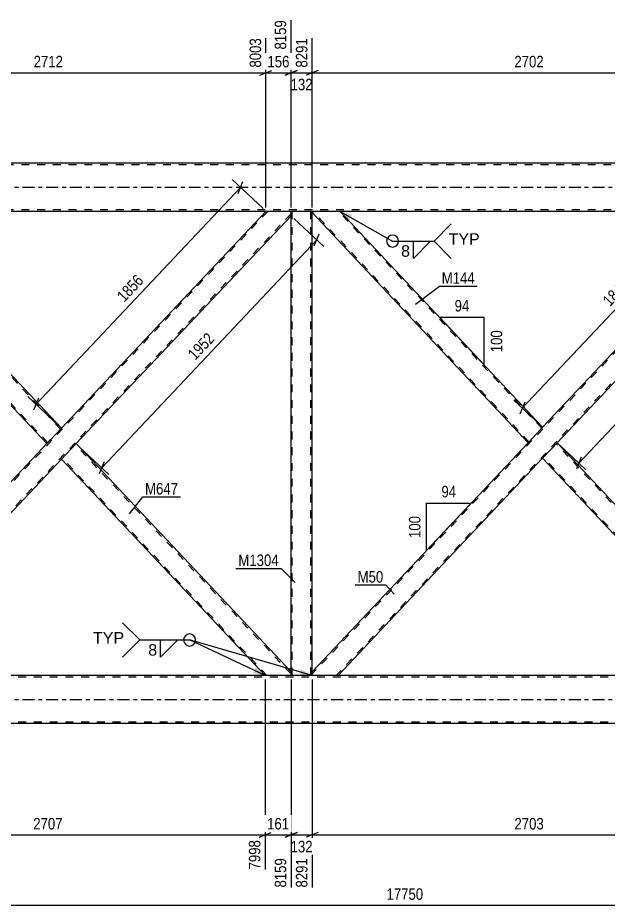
# Model space of a CAD drawing. Header units: millimetres. Extents: x -73 to 768, y -423 to 171.
# Drawn here: x 256.8 to 404, y -178.8 to 42.2 of the extents above; entities that cross this region are included whole.
import ezdxf

# ---------------------------------------------------------------- set-up
doc = ezdxf.new("R2010")
doc.units = ezdxf.units.MM
doc.linetypes.add('DXK_LINE_DOT2', pattern=[3.9198, 1.9599, -1.9599])
doc.linetypes.add('DXK_LINE_DOT3', pattern=[5.9187, 2.979, -0.9799, 0.9799, -0.9799])
doc.styles.add('Arial', font='ARIAL.TTF', dxfattribs={"height": 0.2})
doc.styles.add('Arial Narrow', font='ARIALN.TTF', dxfattribs={"height": 0.2})

# ---------------------------------------------------------------- blocks, each defined once
blk = doc.blocks.new('Part-761549890-4530 - 4352')
at = {"color": 7, "linetype": 'DXK_LINE_DOT2'}
for p, q in [((330.18, -6), (324.9, -6)), ((324.9, -7.07), (324.9, -6)), ((325.22, -121.6), (325.22, -6)), ((329.86, -121.6), (329.86, -6)), ((330.18, -6.25), (330.18, -6)), ((324.9, -121.6), (324.9, -120.73)), ((330.18, -121.6), (330.18, -120.73)), ((330.18, -121.6), (324.9, -121.6))]:
    blk.add_line(p, q, dxfattribs=at)
at = {"color": 2, "linetype": 'Continuous'}
for p, q in [((330.18, -120.73), (330.18, -6.25)), ((324.9, -120.73), (324.9, -7.07))]:
    blk.add_line(p, q, dxfattribs=at)
blk = doc.blocks.new('Part-761549890-4470 - 4352')
at = {"color": 7, "linetype": 'DXK_LINE_DOT2'}
for p, q in [((319.09, -6), (210.18, -121.42)), ((324.9, -6.6), (216.39, -121.6)), ((324.9, -6), (318.65, -6)), ((267.69, -60), (264.06, -63.85)), ((271.32, -63.85), (267.69, -67.7)), ((210.88, -120.22), (210.18, -120.96)), ((210.18, -121.6), (210.18, -120.96)), ((216.83, -121.6), (210.18, -121.6))]:
    blk.add_line(p, q, dxfattribs=at)
at = {"color": 2, "linetype": 'Continuous'}
for p, q in [((318.65, -6), (267.69, -60)), ((324.9, -7.07), (324.9, -6)), ((324.9, -7.07), (271.32, -63.85)), ((264.06, -63.85), (210.88, -120.22)), ((267.69, -67.7), (216.83, -121.6))]:
    blk.add_line(p, q, dxfattribs=at)
blk = doc.blocks.new('Part-761549890-4485 - 4352')
at = {"color": 2, "linetype": 'Continuous'}
for p, q in [((210.18, -6.65), (210.18, -6)), ((267.69, -60), (216.82, -6)), ((264.06, -63.85), (210.18, -6.65)), ((267.25, -60.47), (264.06, -63.85)), ((267.69, -60), (267.25, -60.47))]:
    blk.add_line(p, q, dxfattribs=at)
at = {"color": 7, "linetype": 'DXK_LINE_DOT2'}
for p, q in [((216.82, -6), (210.18, -6)), ((264.28, -63.62), (210.18, -6.19)), ((267.47, -60.24), (216.38, -6)), ((267.66, -60.04), (267.25, -60.47)), ((264.28, -63.62), (264.3, -63.6))]:
    blk.add_line(p, q, dxfattribs=at)
blk = doc.blocks.new('Part-761549890-4490 - 4352')
at = {"color": 7, "linetype": 'DXK_LINE_DOT2'}
for p, q in [((438.7, -6), (330.18, -121.2)), ((444.9, -6.19), (336.18, -121.6)), ((444.9, -6), (438.26, -6)), ((387.6, -59.78), (383.97, -63.64)), ((391.21, -63.64), (387.59, -67.5)), ((336.62, -121.6), (330.18, -121.6))]:
    blk.add_line(p, q, dxfattribs=at)
at = {"color": 2, "linetype": 'Continuous'}
for p, q in [((438.26, -6), (387.6, -59.78)), ((444.9, -6.65), (444.9, -6)), ((444.9, -6.65), (391.21, -63.64)), ((383.97, -63.64), (330.18, -120.73)), ((387.59, -67.5), (336.62, -121.6)), ((330.18, -121.6), (330.18, -120.73))]:
    blk.add_line(p, q, dxfattribs=at)
blk = doc.blocks.new('Part-761549890-4495 - 4352')
at = {"color": 2, "linetype": 'Continuous'}
for p, q in [((330.18, -6.25), (330.18, -6)), ((383.97, -63.64), (330.18, -6.25)), ((387.6, -59.78), (337.18, -6)), ((387.16, -60.25), (383.97, -63.64)), ((387.6, -59.78), (387.16, -60.25))]:
    blk.add_line(p, q, dxfattribs=at)
at = {"color": 7, "linetype": 'DXK_LINE_DOT2'}
for p, q in [((337.18, -6), (330.18, -6)), ((384.19, -63.4), (330.38, -6)), ((387.38, -60.02), (336.74, -6)), ((387.56, -59.82), (387.16, -60.25)), ((384.19, -63.4), (384.2, -63.38))]:
    blk.add_line(p, q, dxfattribs=at)
blk = doc.blocks.new('Part-761549890-4555 - 4352')
at = {"color": 2, "linetype": 'Continuous'}
for p, q in [((271.32, -63.85), (267.69, -67.7)), ((324.9, -120.73), (271.32, -63.85)), ((318.46, -121.6), (267.69, -67.7)), ((324.9, -121.6), (324.9, -120.73))]:
    blk.add_line(p, q, dxfattribs=at)
at = {"color": 7, "linetype": 'DXK_LINE_DOT2'}
for p, q in [((324.9, -121.2), (271.1, -64.09)), ((267.91, -67.47), (267.93, -67.45)), ((318.9, -121.6), (267.91, -67.47)), ((324.9, -121.6), (318.46, -121.6))]:
    blk.add_line(p, q, dxfattribs=at)
blk = doc.blocks.new('Part-761549890-4560 - 4352')
at = {"color": 2, "linetype": 'Continuous'}
for p, q in [((387.59, -67.5), (391.21, -63.64)), ((391.21, -63.64), (444.24, -120.22)), ((438.3, -121.6), (387.59, -67.5))]:
    blk.add_line(p, q, dxfattribs=at)
at = {"color": 7, "linetype": 'DXK_LINE_DOT2'}
for p, q in [((444.9, -121.39), (390.99, -63.88)), ((387.81, -67.26), (387.82, -67.24)), ((438.74, -121.6), (387.81, -67.26)), ((444.24, -120.22), (444.9, -120.92)), ((444.9, -120.92), (444.9, -121.6)), ((444.9, -121.6), (438.3, -121.6))]:
    blk.add_line(p, q, dxfattribs=at)
blk = doc.blocks.new('Part-761549890-4598 - 4352')
at = {"color": 7, "linetype": 'DXK_LINE_DOT2'}
for p, q in [((706.54, 5.6), (44.9, 5.6)), ((706.54, -5.6), (44.9, -5.6))]:
    blk.add_line(p, q, dxfattribs=at)
at = {"color": 2, "linetype": 'Continuous'}
for p, q in [((441.04, 6), (214.04, 6)), ((706.54, -6), (85.14, -6))]:
    blk.add_line(p, q, dxfattribs=at)
at = {"color": 7, "linetype": 'DXK_LINE_DOT3'}
blk.add_line((44.9, 0), (706.54, 0), dxfattribs=at)
blk = doc.blocks.new('Part-761549890-4603 - 4352')
at = {"color": 7, "linetype": 'DXK_LINE_DOT2'}
for p, q in [((666.54, -122), (44.9, -122)), ((666.54, -133.2), (44.9, -133.2))]:
    blk.add_line(p, q, dxfattribs=at)
at = {"color": 2, "linetype": 'Continuous'}
for p, q in [((441.04, -121.6), (214.04, -121.6)), ((666.54, -133.6), (44.9, -133.6))]:
    blk.add_line(p, q, dxfattribs=at)
at = {"color": 7, "linetype": 'DXK_LINE_DOT3'}
blk.add_line((44.9, -127.6), (666.54, -127.6), dxfattribs=at)
blk = doc.blocks.new('StraightDimension-761549890-7705 - 4352')
at = {"color": 7, "linetype": 'Continuous'}
for p, q in [((210.18, -5), (210.18, 37.14)), ((318.65, -5), (318.65, 37.14)), ((211.68, 29.13), (208.68, 27.93)), ((317.15, 27.93), (320.15, 29.13)), ((210.18, 28.53), (318.65, 28.53))]:
    blk.add_line(p, q, dxfattribs=at)
at = {"color": 0, "linetype": 'Continuous'}
blk.add_wipeout([(318.05, 37.74), (313.85, 37.74), (313.85, 29.23), (318.05, 29.23)], dxfattribs=at)
at = {"color": 0}
blk.add_wipeout([(268.67, 29.28), (268.67, 33.48), (260.16, 33.48), (260.16, 29.28)], dxfattribs=at)
at = {"color": 3, "linetype": 'Continuous', "style": 'Arial Narrow'}
blk.add_text('8003', height=2.863, rotation=90.0002, dxfattribs=at).set_placement((317.45, 29.83))
at = {"color": 3, "style": 'Arial Narrow'}
blk.add_text('2712', height=2.863, dxfattribs=at).set_placement((260.76, 29.88))
blk = doc.blocks.new('StraightDimension-761549890-7703 - 4352')
at = {"color": 7, "linetype": 'Continuous'}
for p, q in [((324.9, -5), (324.9, 41.64)), ((330.18, -5), (330.18, 37.14)), ((323.4, 27.93), (326.4, 29.13)), ((331.68, 29.13), (328.68, 27.93)), ((324.9, 28.53), (330.18, 28.53))]:
    blk.add_line(p, q, dxfattribs=at)
at = {"color": 0, "linetype": 'Continuous'}
blk.add_wipeout([(329.58, 37.74), (325.38, 37.74), (325.38, 29.23), (329.58, 29.23)], dxfattribs=at)
at = {"color": 0}
blk.add_wipeout([(330.88, 23.58), (330.88, 27.78), (324.2, 27.78), (324.2, 23.58)], dxfattribs=at)
at = {"color": 3, "linetype": 'Continuous', "style": 'Arial Narrow'}
blk.add_text('8291', height=2.863, rotation=90.0002, dxfattribs=at).set_placement((328.98, 29.83))
at = {"color": 3, "style": 'Arial Narrow'}
blk.add_text('132', height=2.863, dxfattribs=at).set_placement((324.8, 24.18))
blk = doc.blocks.new('StraightDimension-761549890-14896 - 4352')
at = {"color": 7, "linetype": 'Continuous'}
blk.add_line((-1, -178.83), (707.54, -178.83), dxfattribs=at)
at = {"color": 0}
blk.add_wipeout([(358.44, -178.08), (358.44, -173.88), (348.1, -173.88), (348.1, -178.08)], dxfattribs=at)
at = {"color": 3, "style": 'Arial Narrow'}
blk.add_text('17750', height=2.863, dxfattribs=at).set_placement((348.7, -177.48))
blk = doc.blocks.new('StraightDimension-761549890-5596 - 4352')
at = {"color": 7, "linetype": 'Continuous'}
for p, q in [((317.92, -5.31), (310.24, 1.94)), ((311.72, -1.52), (312.9, 1.48)), ((261.35, -54.02), (312.31, -0.02)), ((266.96, -59.32), (259.28, -52.07)), ((261.95, -52.52), (260.76, -55.53))]:
    blk.add_line(p, q, dxfattribs=at)
at = {"color": 0}
blk.add_wipeout([(289.21, -23.41), (286.15, -20.53), (280.31, -26.72), (283.37, -29.6)], dxfattribs=at)
at = {"color": 3, "style": 'Arial Narrow'}
blk.add_text('1856', height=2.863, rotation=46.6617, dxfattribs=at).set_placement((283.34, -28.75))
blk = doc.blocks.new('StraightDimension-761549890-5643 - 4352')
at = {"color": 7, "linetype": 'Continuous'}
for p, q in [((325.63, -7.75), (333.04, -14.75)), ((277.72, -69.89), (331.3, -13.11)), ((330.7, -14.61), (331.89, -11.6)), ((272.05, -64.54), (279.46, -71.54)), ((278.31, -68.39), (277.12, -71.39))]:
    blk.add_line(p, q, dxfattribs=at)
at = {"color": 0}
blk.add_wipeout([(306.88, -37.89), (303.83, -35.01), (297.99, -41.2), (301.04, -44.08)], dxfattribs=at)
at = {"color": 3, "style": 'Arial Narrow'}
blk.add_text('1952', height=2.863, rotation=46.6617, dxfattribs=at).set_placement((301.02, -43.23))
blk = doc.blocks.new('StraightDimension-761549890-5526 - 4352')
at = {"color": 7, "linetype": 'Continuous'}
for p, q in [((437.53, -5.31), (431.12, 0.72)), ((432.61, -2.74), (433.79, 0.27)), ((382.53, -55.02), (433.2, -1.23)), ((386.87, -59.1), (380.46, -53.06)), ((383.13, -53.51), (381.94, -56.52))]:
    blk.add_line(p, q, dxfattribs=at)
at = {"color": 0}
blk.add_wipeout([(410.24, -24.51), (407.18, -21.63), (401.34, -27.83), (404.4, -30.71)], dxfattribs=at)
at = {"color": 3, "style": 'Arial Narrow'}
blk.add_text('1847', height=2.863, rotation=46.7132, dxfattribs=at).set_placement((404.38, -29.86))
blk = doc.blocks.new('StraightDimension-761549890-7704 - 4352')
at = {"color": 7, "linetype": 'Continuous'}
for p, q in [((324.9, -5), (324.9, 41.64)), ((318.65, -5), (318.65, 37.14)), ((317.15, 27.93), (320.15, 29.13)), ((326.4, 29.13), (323.4, 27.93)), ((318.65, 28.53), (324.9, 28.53))]:
    blk.add_line(p, q, dxfattribs=at)
at = {"color": 0}
blk.add_wipeout([(325.12, 29.28), (325.12, 33.48), (318.43, 33.48), (318.43, 29.28)], dxfattribs=at)
at = {"color": 0, "linetype": 'Continuous'}
blk.add_wipeout([(324.3, 42.24), (320.1, 42.24), (320.1, 33.73), (324.3, 33.73)], dxfattribs=at)
at = {"color": 3, "linetype": 'Continuous', "style": 'Arial Narrow'}
blk.add_text('8159', height=2.863, rotation=90.0002, dxfattribs=at).set_placement((323.7, 34.33))
at = {"color": 3, "style": 'Arial Narrow'}
blk.add_text('156', height=2.863, dxfattribs=at).set_placement((319.03, 29.88))
blk = doc.blocks.new('AngleDimension-761549890-4753 - 4352')
at = {"color": 7, "linetype": 'Continuous'}
for p, q in [((358.66, -78.71), (369.77, -78.71)), ((358.66, -90.5), (369.77, -78.71)), ((358.66, -90.5), (358.66, -78.71)), ((367.81, -80.79), (369.77, -78.71))]:
    blk.add_line(p, q, dxfattribs=at)
at = {"color": 0}
for points in [[(366.64, -77.81), (366.64, -73.61), (361.79, -73.61), (361.79, -77.81)], [(357.76, -81.26), (353.56, -81.26), (353.56, -87.95), (357.76, -87.95)]]:
    blk.add_wipeout(points, dxfattribs=at)
at = {"color": 3, "style": 'Arial Narrow'}
blk.add_text('94', height=2.863, dxfattribs=at).set_placement((362.39, -77.21))
blk.add_text('100', height=2.863, rotation=90.0002, dxfattribs=at).set_placement((357.16, -87.35))
blk = doc.blocks.new('StraightDimension-761549890-10751 - 4352')
at = {"color": 7, "linetype": 'Continuous'}
for p, q in [((210.18, -122.6), (210.18, -174.42)), ((318.46, -122.6), (318.46, -169.92)), ((211.68, -160.71), (208.68, -161.91)), ((210.18, -161.31), (318.46, -161.31)), ((316.96, -161.91), (319.96, -160.71))]:
    blk.add_line(p, q, dxfattribs=at)
at = {"color": 0}
blk.add_wipeout([(268.58, -160.56), (268.58, -156.36), (260.06, -156.36), (260.06, -160.56)], dxfattribs=at)
at = {"color": 0, "linetype": 'Continuous'}
blk.add_wipeout([(317.86, -162.01), (313.66, -162.01), (313.66, -170.52), (317.86, -170.52)], dxfattribs=at)
at = {"color": 3, "style": 'Arial Narrow'}
blk.add_text('2707', height=2.863, dxfattribs=at).set_placement((260.66, -159.96))
at = {"color": 3, "linetype": 'Continuous', "style": 'Arial Narrow'}
blk.add_text('7998', height=2.863, rotation=90.0002, dxfattribs=at).set_placement((317.26, -169.92))
blk = doc.blocks.new('StraightDimension-761549890-5341 - 4352')
at = {"color": 7, "linetype": 'Continuous'}
for p, q in [((445.63, -7.34), (452.04, -13.38)), ((449.7, -13.24), (450.89, -10.23)), ((396.61, -68.73), (450.3, -11.74)), ((391.94, -64.33), (398.36, -70.37)), ((397.2, -67.22), (396.02, -70.23))]:
    blk.add_line(p, q, dxfattribs=at)
at = {"color": 0}
blk.add_wipeout([(425.82, -36.62), (422.77, -33.74), (416.93, -39.94), (419.99, -42.82)], dxfattribs=at)
at = {"color": 3, "style": 'Arial Narrow'}
blk.add_text('1957', height=2.863, rotation=46.7132, dxfattribs=at).set_placement((419.96, -41.97))
blk = doc.blocks.new('StraightDimension-761549890-7702 - 4352')
at = {"color": 7, "linetype": 'Continuous'}
for p, q in [((438.26, -5), (438.26, 38.97)), ((330.18, -5), (330.18, 37.14)), ((331.68, 29.13), (328.68, 27.93)), ((436.76, 27.93), (439.76, 29.13)), ((330.18, 28.53), (438.26, 28.53))]:
    blk.add_line(p, q, dxfattribs=at)
at = {"color": 0, "linetype": 'Continuous'}
blk.add_wipeout([(437.66, 39.57), (433.46, 39.57), (433.46, 29.23), (437.66, 29.23)], dxfattribs=at)
at = {"color": 0}
blk.add_wipeout([(388.48, 29.28), (388.48, 33.48), (379.96, 33.48), (379.96, 29.28)], dxfattribs=at)
at = {"color": 3, "linetype": 'Continuous', "style": 'Arial Narrow'}
blk.add_text('10993', height=2.863, rotation=90.0002, dxfattribs=at).set_placement((437.06, 29.83))
at = {"color": 3, "style": 'Arial Narrow'}
blk.add_text('2702', height=2.863, dxfattribs=at).set_placement((380.56, 29.88))
blk = doc.blocks.new('StraightDimension-761549890-10748 - 4352')
at = {"color": 7, "linetype": 'Continuous'}
for p, q in [((330.18, -122.6), (330.18, -174.42)), ((438.3, -122.6), (438.3, -171.75)), ((331.68, -160.71), (328.68, -161.91)), ((330.18, -161.31), (438.3, -161.31)), ((436.8, -161.91), (439.8, -160.71))]:
    blk.add_line(p, q, dxfattribs=at)
at = {"color": 0}
blk.add_wipeout([(388.5, -160.56), (388.5, -156.36), (379.98, -156.36), (379.98, -160.56)], dxfattribs=at)
at = {"color": 0, "linetype": 'Continuous'}
blk.add_wipeout([(437.7, -162.01), (433.5, -162.01), (433.5, -172.35), (437.7, -172.35)], dxfattribs=at)
at = {"color": 3, "style": 'Arial Narrow'}
blk.add_text('2703', height=2.863, dxfattribs=at).set_placement((380.58, -159.96))
at = {"color": 3, "linetype": 'Continuous', "style": 'Arial Narrow'}
blk.add_text('10994', height=2.863, rotation=90.0002, dxfattribs=at).set_placement((437.1, -171.75))
blk = doc.blocks.new('StraightDimension-761549890-10749 - 4352')
at = {"color": 7, "linetype": 'Continuous'}
for p, q in [((324.9, -122.6), (324.9, -174.42)), ((330.18, -122.6), (330.18, -174.42)), ((323.4, -161.91), (326.4, -160.71)), ((324.9, -161.31), (330.18, -161.31)), ((331.68, -160.71), (328.68, -161.91))]:
    blk.add_line(p, q, dxfattribs=at)
at = {"color": 0}
blk.add_wipeout([(330.88, -166.26), (330.88, -162.06), (324.2, -162.06), (324.2, -166.26)], dxfattribs=at)
at = {"color": 0, "linetype": 'Continuous'}
blk.add_wipeout([(329.58, -166.51), (325.38, -166.51), (325.38, -175.02), (329.58, -175.02)], dxfattribs=at)
at = {"color": 3, "style": 'Arial Narrow'}
blk.add_text('132', height=2.863, dxfattribs=at).set_placement((324.8, -165.66))
at = {"color": 3, "linetype": 'Continuous', "style": 'Arial Narrow'}
blk.add_text('8291', height=2.863, rotation=90.0002, dxfattribs=at).set_placement((328.98, -174.42))
blk = doc.blocks.new('StraightDimension-761549890-10750 - 4352')
at = {"color": 7, "linetype": 'Continuous'}
for p, q in [((318.46, -122.6), (318.46, -169.92)), ((324.9, -122.6), (324.9, -174.42)), ((316.96, -161.91), (319.96, -160.71)), ((318.46, -161.31), (324.9, -161.31)), ((326.4, -160.71), (323.4, -161.91))]:
    blk.add_line(p, q, dxfattribs=at)
at = {"color": 0}
blk.add_wipeout([(325.02, -160.56), (325.02, -156.36), (318.34, -156.36), (318.34, -160.56)], dxfattribs=at)
at = {"color": 0, "linetype": 'Continuous'}
blk.add_wipeout([(324.3, -166.51), (320.1, -166.51), (320.1, -175.02), (324.3, -175.02)], dxfattribs=at)
at = {"color": 3, "style": 'Arial Narrow'}
blk.add_text('161', height=2.863, dxfattribs=at).set_placement((318.94, -159.96))
at = {"color": 3, "linetype": 'Continuous', "style": 'Arial Narrow'}
blk.add_text('8159', height=2.863, rotation=90.0002, dxfattribs=at).set_placement((323.7, -174.42))
blk = doc.blocks.new('AngleDimension-761549890-15153 - 4352')
at = {"color": 7, "linetype": 'Continuous'}
for p, q in [((367.74, -38.61), (361.95, -32.43)), ((373.03, -32.43), (361.95, -32.43)), ((373.03, -44.25), (361.95, -32.43)), ((373.03, -44.25), (373.03, -32.43))]:
    blk.add_line(p, q, dxfattribs=at)
at = {"color": 0}
for points in [[(369.92, -31.53), (369.92, -27.33), (365.07, -27.33), (365.07, -31.53)], [(378.13, -35), (373.93, -35), (373.93, -41.68), (378.13, -41.68)]]:
    blk.add_wipeout(points, dxfattribs=at)
at = {"color": 3, "style": 'Arial Narrow'}
blk.add_text('94', height=2.863, dxfattribs=at).set_placement((365.67, -30.93))
blk.add_text('100', height=2.863, rotation=90.0002, dxfattribs=at).set_placement((377.53, -41.08))
blk = doc.blocks.new('Mark-761549890-4486 - 4352')
at = {"color": 0}
blk.add_wipeout([(347.9, -98.45), (347.9, -95.45), (341.5, -95.45), (341.5, -98.45)], dxfattribs=at)
blk.add_wipeout([(347.9, -98.45), (347.9, -95.45), (341.5, -95.45), (341.5, -98.45)], dxfattribs=at)
at = {"color": 30, "linetype": 'Continuous'}
for p in [(340.9, -99.05), (350.63, -101.32)]:
    blk.add_line(p, (348.5, -99.05), dxfattribs=at)
at = {"color": 3, "style": 'Arial Narrow'}
blk.add_text('M50', height=2.863, dxfattribs=at).set_placement((341.5, -98.45))
blk = doc.blocks.new('Mark-761549890-4491 - 4352')
at = {"color": 0}
blk.add_wipeout([(370.68, -24.03), (370.68, -21.03), (362.46, -21.03), (362.46, -24.03)], dxfattribs=at)
blk.add_wipeout([(370.68, -24.03), (370.68, -21.03), (362.46, -21.03), (362.46, -24.03)], dxfattribs=at)
at = {"color": 30, "linetype": 'Continuous'}
for p, q in [((355.88, -29.07), (361.86, -24.63)), ((361.86, -24.63), (371.28, -24.63))]:
    blk.add_line(p, q, dxfattribs=at)
at = {"color": 3, "style": 'Arial Narrow'}
blk.add_text('M144', height=2.863, dxfattribs=at).set_placement((362.46, -24.03))
blk = doc.blocks.new('Mark-761549890-4526 - 4352')
at = {"color": 0}
blk.add_wipeout([(321.83, -94.33), (321.83, -91.33), (311.78, -91.33), (311.78, -94.33)], dxfattribs=at)
blk.add_wipeout([(321.83, -94.33), (321.83, -91.33), (311.78, -91.33), (311.78, -94.33)], dxfattribs=at)
at = {"color": 30, "linetype": 'Continuous'}
for p in [(311.18, -94.93), (325.97, -98.47)]:
    blk.add_line(p, (322.43, -94.93), dxfattribs=at)
at = {"color": 3, "style": 'Arial Narrow'}
blk.add_text('M1304', height=2.863, dxfattribs=at).set_placement((311.78, -94.33))
blk = doc.blocks.new('Mark-761549890-4551 - 4352')
at = {"color": 0}
blk.add_wipeout([(296.76, -76.52), (296.76, -73.52), (288.53, -73.52), (288.53, -76.52)], dxfattribs=at)
blk.add_wipeout([(296.76, -76.52), (296.76, -73.52), (288.53, -73.52), (288.53, -76.52)], dxfattribs=at)
at = {"color": 30, "linetype": 'Continuous'}
for p, q in [((284.61, -81.37), (287.93, -77.12)), ((287.93, -77.12), (297.36, -77.12))]:
    blk.add_line(p, q, dxfattribs=at)
at = {"color": 3, "style": 'Arial Narrow'}
blk.add_text('M647', height=2.863, dxfattribs=at).set_placement((288.53, -76.52))
blk = doc.blocks.new('WeldMark-761549890-5692 - 4352')
at = {"linetype": 'Continuous'}
blk.add_hatch(color=30, dxfattribs=at).paths.add_polyline_path([(339.42, -8.13), (337.18, -6), (340.16, -6.83)])
at = {"color": 30, "linetype": 'Continuous'}
blk.add_line((337.18, -6), (350.22, -13.4), dxfattribs=at)
at = {"color": 3, "linetype": 'Continuous'}
for q in [(364.83, -9.11), (364.83, -17.69)]:
    blk.add_line((360.55, -13.4), q, dxfattribs=at)
blk.add_arc((350.22, -13.4), 1.5, 90, 270, dxfattribs=at)
at = {"color": 0}
blk.add_wipeout([(354.75, -17.5), (354.75, -14.1), (352.12, -14.1), (352.12, -17.5)], dxfattribs=at)
at = {"color": 30, "linetype": 'Continuous'}
blk.add_line((350.22, -13.4), (360.55, -13.4), dxfattribs=at)
at = {"color": 3, "linetype": 'Continuous'}
for p, q in [((355.41, -13.4), (359.69, -13.4)), ((359.69, -13.4), (355.41, -17.69)), ((355.41, -17.69), (355.41, -13.4))]:
    blk.add_line(p, q, dxfattribs=at)
blk.add_arc((350.22, -13.4), 1.5, 270, 90, dxfattribs=at)
at = {"color": 3, "style": 'Arial'}
blk.add_text('8', height=2.87, dxfattribs=at).set_placement((352.32, -17.3))
at = {"color": 0, "linetype": 'Continuous'}
blk.add_wipeout([(371.92, -14.3), (371.92, -11.3), (364.15, -11.3), (364.15, -14.3)], dxfattribs=at)
blk.add_wipeout([(371.92, -14.3), (371.92, -11.3), (364.15, -11.3), (364.15, -14.3)], dxfattribs=at)
at = {"color": 3, "linetype": 'Continuous', "style": 'Arial'}
blk.add_text('TYP', height=2.865, dxfattribs=at).set_placement((364.15, -14.3))
blk = doc.blocks.new('WeldMark-761549890-5708 - 4352')
at = {"linetype": 'Continuous'}
for points in [[(316.06, -119.65), (318.46, -121.6), (315.43, -121)], [(327.51, -120.05), (330.18, -121.6), (327.09, -121.49)]]:
    blk.add_hatch(color=30, dxfattribs=at).paths.add_polyline_path(points)
at = {"color": 3, "linetype": 'Continuous'}
for q in [(282.92, -108.48), (282.92, -117.05)]:
    blk.add_line((287.21, -112.76), q, dxfattribs=at)
at = {"color": 30, "linetype": 'Continuous'}
for p in [(330.18, -121.6), (318.46, -121.6)]:
    blk.add_line(p, (299.63, -112.76), dxfattribs=at)
at = {"color": 3, "linetype": 'Continuous'}
for start, end in [(90, 270), (270, 90)]:
    blk.add_arc((299.63, -112.76), 1.5, start, end, dxfattribs=at)
at = {"color": 0}
blk.add_wipeout([(291.73, -116.86), (291.73, -113.46), (289.11, -113.46), (289.11, -116.86)], dxfattribs=at)
at = {"color": 30, "linetype": 'Continuous'}
blk.add_line((287.21, -112.76), (299.63, -112.76), dxfattribs=at)
at = {"color": 3, "linetype": 'Continuous'}
for p, q in [((292.39, -112.76), (296.67, -112.76)), ((296.67, -112.76), (292.39, -117.05)), ((292.39, -117.05), (292.39, -112.76))]:
    blk.add_line(p, q, dxfattribs=at)
at = {"color": 3, "style": 'Arial'}
blk.add_text('8', height=2.87, dxfattribs=at).set_placement((289.31, -116.66))
at = {"color": 0, "linetype": 'Continuous'}
blk.add_wipeout([(283.31, -113.66), (283.31, -110.66), (275.53, -110.66), (275.53, -113.66)], dxfattribs=at)
blk.add_wipeout([(283.31, -113.66), (283.31, -110.66), (275.53, -110.66), (275.53, -113.66)], dxfattribs=at)
at = {"color": 3, "linetype": 'Continuous', "style": 'Arial'}
blk.add_text('TYP', height=2.865, dxfattribs=at).set_placement((275.53, -113.66))

msp = doc.modelspace()

# ---------------------------------------------------------------- block references
for name in ['Part-761549890-4598 - 4352', 'Part-761549890-4470 - 4352', 'Part-761549890-4485 - 4352', 'Part-761549890-4530 - 4352', 'Part-761549890-4490 - 4352', 'Part-761549890-4495 - 4352', 'Part-761549890-4555 - 4352', 'Part-761549890-4560 - 4352', 'Part-761549890-4603 - 4352']:
    msp.add_blockref(name, (0, 0))

# ---------------------------------------------------------------- next in the draw order: block references
for name in ['StraightDimension-761549890-7703 - 4352', 'StraightDimension-761549890-7705 - 4352', 'StraightDimension-761549890-14896 - 4352']:
    msp.add_blockref(name, (0, 0))

# ---------------------------------------------------------------- next in the draw order: block references
for name in ['StraightDimension-761549890-5596 - 4352', 'StraightDimension-761549890-5526 - 4352', 'AngleDimension-761549890-15153 - 4352', 'Mark-761549890-4551 - 4352', 'AngleDimension-761549890-4753 - 4352', 'Mark-761549890-4526 - 4352', 'Mark-761549890-4486 - 4352', 'StraightDimension-761549890-10751 - 4352', 'StraightDimension-761549890-10748 - 4352']:
    msp.add_blockref(name, (0, 0))

# ---------------------------------------------------------------- next in the draw order: block references
for name in ['StraightDimension-761549890-7704 - 4352', 'StraightDimension-761549890-7702 - 4352', 'StraightDimension-761549890-5643 - 4352', 'StraightDimension-761549890-5341 - 4352', 'Mark-761549890-4491 - 4352', 'StraightDimension-761549890-10749 - 4352']:
    msp.add_blockref(name, (0, 0))

# ---------------------------------------------------------------- next in the draw order: block references
for name in ['WeldMark-761549890-5692 - 4352', 'StraightDimension-761549890-10750 - 4352']:
    msp.add_blockref(name, (0, 0))

# ---------------------------------------------------------------- next in the draw order: block references
msp.add_blockref('WeldMark-761549890-5708 - 4352', (0, 0))

doc.saveas('drawing.dxf')
